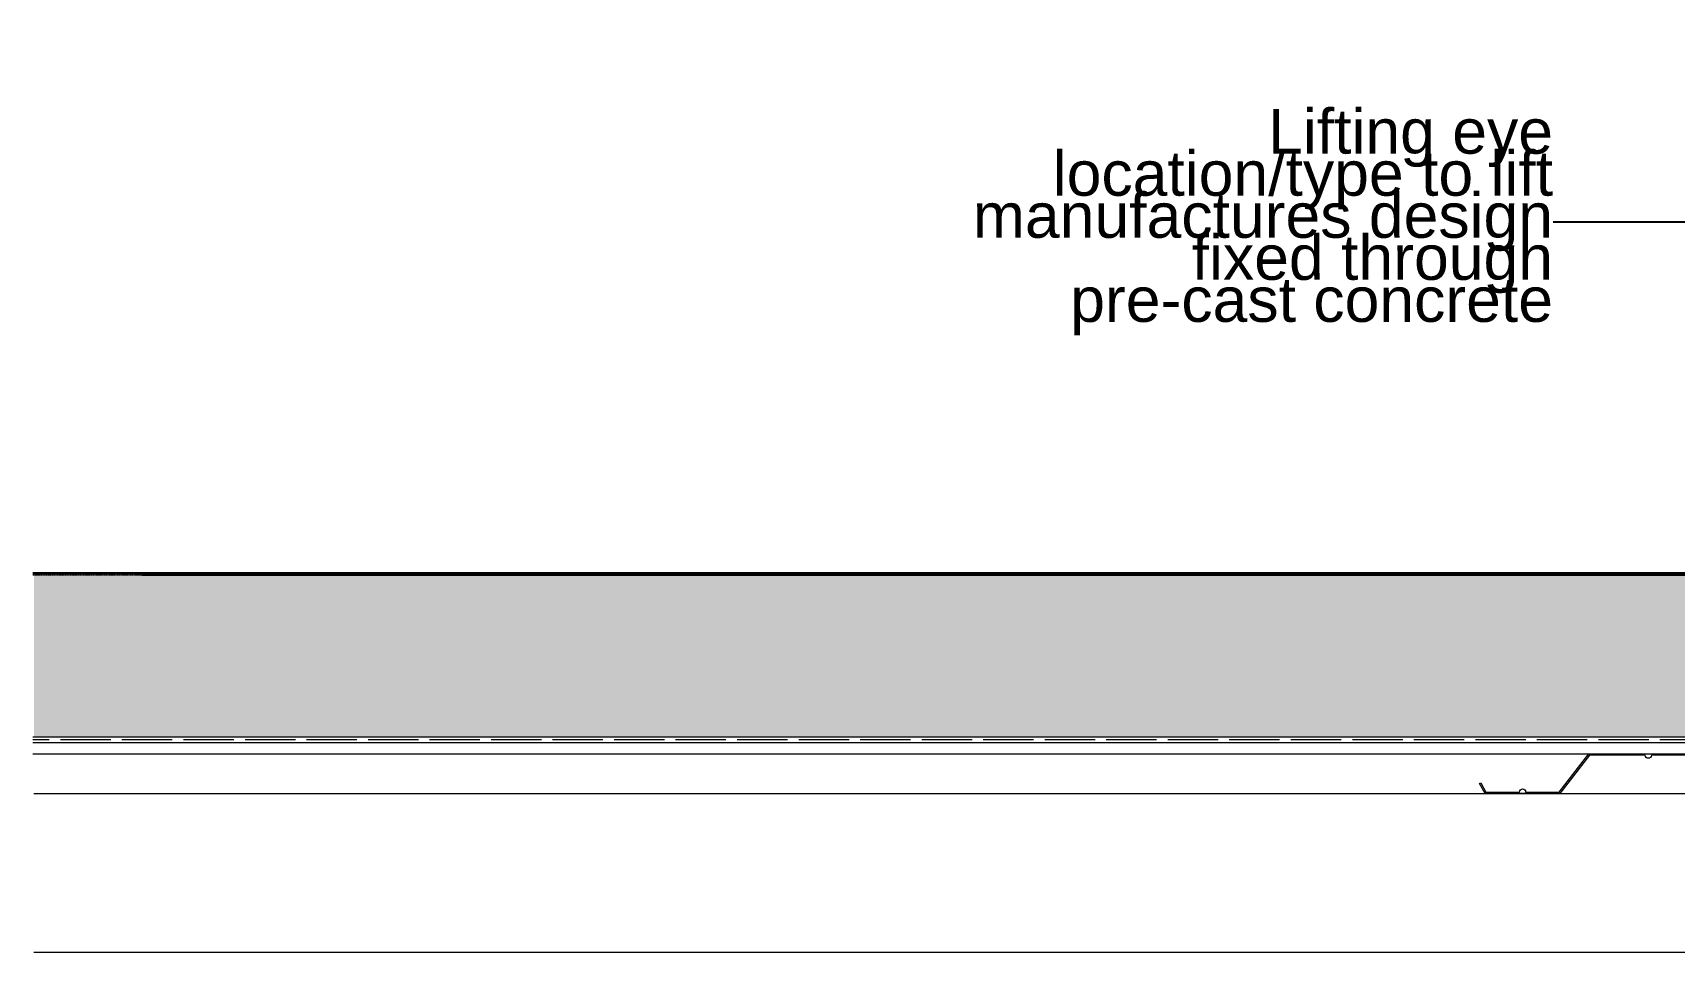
# Model space of a CAD drawing. Header units: millimetres. Extents: x -54677 to 188015, y -4000 to 32873.
# Drawn here: x 180719 to 182186, y 30637 to 31459 of the extents above; entities that cross this region are included whole.
import ezdxf

# ---------------------------------------------------------------- set-up
doc = ezdxf.new("R2010")
doc.units = ezdxf.units.MM
doc.header["$MEASUREMENT"] = 0
for name, pattern in [('HIDDEN', [47.625, 31.75, -15.875]), ('Hidden Line', [55, 45, -10]), ('HIDDEN2', [0.375, 0.25, -0.125])]:
    doc.linetypes.add(name, pattern=pattern)
for name, color, linetype, lineweight in [('2D Layer_Pen_No__1', 7, 'Continuous', 13), ('2D Layer_Pen_No__101', 252, 'Continuous', 15), ('2D Layer_Pen_No__85', 8, 'Continuous', 20), ('2D Layer_Pen_No__9', 7, 'Continuous', 13)]:
    doc.layers.add(name, color=color, linetype=linetype, lineweight=lineweight)
doc.layers.add('2D Layer_Pen_No__61', color=7, linetype='Continuous', lineweight=20, true_color=0x6a6a6a)
doc.styles.add('GENERATED_STYLE_2', font='')
doc.styles.get('GENERATED_STYLE_2').set_extended_font_data('Swis721 BT')
doc.dimstyles.new('GENERATED_STYLE__5', dxfattribs={"dimtxt": 0.18, "dimasz": 36.48, "dimexe": 0.18, "dimexo": 0.0625, "dimgap": 0.09, "dimtad": 0, "dimtih": 1, "dimtoh": 1, "dimdec": 4, "dimzin": 0, "dimdsep": 46, "dimcen": 0.09, "dimadec": 0, "dimazin": 0, "dimtfac": 1, "dimtdec": 4, "dimtmove": 0, "dimatfit": 3, "dimldrblk": 'ARROWHEAD_5', "dimfxl": 1, "dimtolj": 1, "dimtzin": 0, "dimarcsym": 0})

# ---------------------------------------------------------------- blocks, each defined once
blk = doc.blocks.new('ARROWHEAD_5')
at = {"color": 0, "linetype": 'Continuous', "lineweight": 0}
blk.add_line((0, 0), (-1, 0), dxfattribs=at)
blk.add_solid([(-1, 0.2679), (0, 0), (-1, -0.2679), (-1, 0.2679)], dxfattribs=at)

msp = doc.modelspace()

# ---------------------------------------------------------------- hatches: boundary and pattern name
at = {"layer": '2D Layer_Pen_No__101', "linetype": 'Continuous'}
h = msp.add_hatch(dxfattribs=at)
h.set_pattern_fill('AR_SAND_0002', color=256, style=0, pattern_type=2)
h.set_pattern_definition([(37.5, (160184.873, 11417.1086), (-0.2519482, 7.7065243), [0, -6.079392, 0, -6.79932, 0, -6.49935]), (7.5, (160184.873, 11417.109), (7.078399, 11.2874554), [0, -3.279672, 0, -5.479452, 0, -2.09979]), (327.5, (160179.953, 11417.1086), (12.4553218, 0.022634), [0, -1.9998, 0, -7.19928, 0, -9.39906]), (317.5, (160179.953, 11417.109), (12.023304, 3.510351), [0, -0.9999, 0, -4.719528, 0, -5.39946])])
h.paths.add_polyline_path([(180719.6, 30974.5), (180719.6, 30829.5), (182856.9, 30829.5), (182856.9, 30854.7), (182856.9, 30854.7), (182855.2, 30856.4), (182855.2, 30861.2), (182854.3, 30861.8), (182855.2, 30862.2), (182855.2, 30863.7), (182855.2, 30863.7), (182854.3, 30864.3), (182855.2, 30864.7), (182855.2, 30866.2), (182854.3, 30866.9), (182855.2, 30867.2), (182855.2, 30868.8), (182854.3, 30869.4), (182855.2, 30869.8), (182855.2, 30871.3), (182854.3, 30871.9), (182855.2, 30872.3), (182855.2, 30873.8), (182854.3, 30874.5), (182855.2, 30874.8), (182855.2, 30876.4), (182854.3, 30877), (182855.2, 30877.4), (182855.2, 30878.9), (182854.3, 30879.5), (182855.2, 30879.9), (182855.2, 30881.5), (182854.3, 30882.1), (182855.2, 30882.4), (182855.2, 30884), (182854.3, 30884.6), (182855.2, 30885), (182855.2, 30886.5), (182854.3, 30887.1), (182855.2, 30887.5), (182855.2, 30889.1), (182854.3, 30889.7), (182855.2, 30890), (182855.2, 30891.6), (182854.3, 30892.2), (182855.2, 30892.6), (182855.2, 30894.1), (182854.3, 30894.8), (182855.2, 30895.1), (182855.2, 30896.7), (182854.3, 30897.3), (182855.2, 30897.7), (182855.2, 30899.2), (182854.3, 30899.8), (182855.2, 30900.2), (182855.2, 30901.7), (182854.3, 30902.4), (182855.2, 30902.7), (182855.2, 30904.3), (182854.3, 30904.9), (182855.2, 30905.3), (182855.2, 30906.8), (182854.3, 30907.4), (182855.2, 30907.8), (182855.2, 30909.4), (182854.3, 30910), (182855.2, 30910.3), (182855.2, 30911.6), (182854.3, 30912.2), (182855.2, 30912.6), (182855.2, 30914.1), (182854.3, 30914.8), (182855.2, 30915.1), (182855.2, 30916.7), (182854.3, 30917.3), (182855.2, 30917.7), (182855.2, 30919.2), (182854.3, 30919.8), (182855.2, 30920.2), (182855.2, 30921.7), (182854.3, 30922.4), (182855.2, 30922.7), (182855.2, 30924.3), (182854.5, 30924.7), (182853.9, 30924.7), (182851.6, 30937), (182851.6, 30974.5)])

# ---------------------------------------------------------------- linework, layer by layer
at = {"layer": '2D Layer_Pen_No__1', "linetype": 'Continuous'}
for p, q in [((180718.6, 30976.7), (182877.3, 30976.7)), ((180718.6, 30975.5), (182877.3, 30975.5))]:
    msp.add_line(p, q, dxfattribs=at)
at = {"layer": '2D Layer_Pen_No__1', "linetype": 'Hidden Line', "flags": 128}
msp.add_lwpolyline([(183141.6, 31168.7), (182981.4, 31168.7), (182981.4, 30827), (180718.6, 30827)], dxfattribs=at)
at = {"layer": '2D Layer_Pen_No__1', "linetype": 'HIDDEN', "flags": 128}
msp.add_lwpolyline([(180718.6, 30976.1), (182877.3, 30976.1)], dxfattribs=at)
at = {"layer": '2D Layer_Pen_No__1', "linetype": 'Continuous', "flags": 128}
for points in [[(180815.7, 30974.5), (182978.3, 30974.5), (182978.3, 30829.5), (180718.6, 30829.5)], [(180718.6, 30814.5), (182978.3, 30814.5), (182978.3, 30824.5), (180718.6, 30824.5)], [(181247.6, 30814.5), (182977.1, 30814.5)], [(180719.6, 30779.2), (182988.8, 30779.2)], [(180719.6, 30637.2), (182988.8, 30637.2)]]:
    msp.add_lwpolyline(points, dxfattribs=at)
at = {"layer": '2D Layer_Pen_No__61', "linetype": 'Continuous', "flags": 128}
msp.add_lwpolyline([(182215.4, 30813.3), (182165.6, 30813.3, -1), (182160.2, 30813.3), (182110.4, 30813.3), (182083.9, 30779.2), (182016.9, 30779.2), (182012, 30788), (182013.1, 30788.6), (182017.7, 30780.4), (182047.7, 30780.4, -1), (182053.2, 30780.4), (182083.2, 30780.4), (182109.7, 30814.5), (182216.1, 30814.5)], format="xyb", dxfattribs=at)
at = {"layer": '2D Layer_Pen_No__9', "linetype": 'HIDDEN2'}
msp.add_line((182978.2, 30974.5), (180718.6, 30974.5), dxfattribs=at)

# ---------------------------------------------------------------- texts
at = {"layer": '2D Layer_Pen_No__1', "linetype": 'Continuous', "insert": (182077.7, 31290.1), "char_height": 40, "width": 518.02, "attachment_point": 6, "line_spacing_factor": 0.564036, "style": 'GENERATED_STYLE_2'}
msp.add_mtext('\\A1;{\\fSwis721 BT|b0|i0|c0|p34;Lifting eye location/type to lift manufactures design fixed through pre-cast concrete}', dxfattribs=at)

# ---------------------------------------------------------------- leaders
at = {"layer": '2D Layer_Pen_No__85', "linetype": 'Continuous', "annotation_type": 0, "has_hookline": 1, "hookline_direction": 1, "text_width": 512.4}
msp.add_leader([(184192.5, 31452.8), (182300.5, 31290.1), (182077.7, 31290.1)], dimstyle='GENERATED_STYLE__5', dxfattribs=at)

doc.saveas('drawing.dxf')
